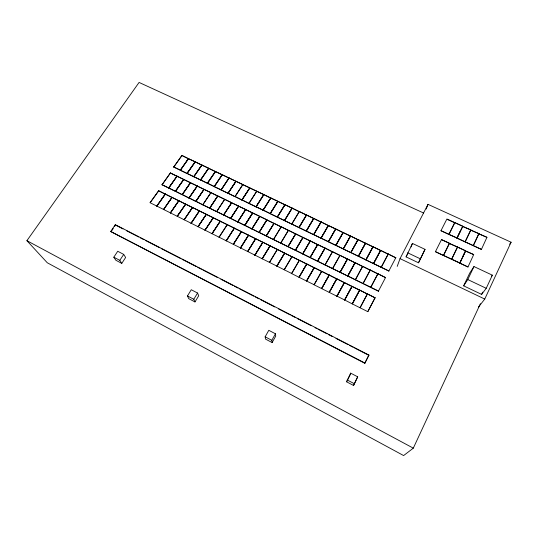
<?xml version="1.0" encoding="UTF-8"?>
<svg xmlns="http://www.w3.org/2000/svg" width="538" height="538" viewBox="0 0 538 538"><rect width="100%" height="100%" fill="white"/><g stroke="black" fill="none" stroke-linecap="round" stroke-linejoin="round"><path stroke-width="0.81" d="M266.303 236.014L273.405 239.504L266.303 236.014L274.091 223.331L281.145 226.875L274.091 223.445M266.814 219.793L259.827 216.397L266.814 219.793L258.993 232.423L251.959 228.852L258.993 232.423M266.942 219.975L273.963 223.384L266.942 219.975L259.114 232.483L266.182 235.953L274.091 223.331M269.424 262.369L277.292 249.383L270.157 245.853L262.241 258.778L270.157 245.853M269.551 262.43L277.42 249.444L284.589 253.095L277.42 249.444M270.15 213.519L263.156 210.143L270.15 213.64L277.81 201.279L270.856 197.957L263.035 210.197L256.081 206.841L263.815 194.595L270.735 198.024L263.815 194.595M270.271 213.694L277.299 217.09L270.271 213.694L277.931 201.34L284.918 204.675L277.299 217.09M270.029 245.792L262.927 242.282L270.029 245.792L262.114 258.717M263.156 210.257L270.856 197.957M273.533 239.565L280.668 243.075L273.533 239.565L281.28 226.821L288.368 230.385L281.28 226.821M277.81 201.279L270.856 198.085M277.42 217.15L284.481 220.56L277.42 217.15L285.046 204.736L292.06 208.092L284.481 220.56M276.767 266.041L284.595 252.988M277.292 249.383L270.157 245.967M280.796 243.136L287.964 246.66L280.796 243.136L288.496 230.331L295.618 233.909L288.496 230.331M285.046 204.736L292.053 208.213M284.602 220.62L291.697 224.05L284.602 220.62L292.188 208.152L299.229 211.636L292.188 208.152M284.716 253.163L291.919 256.72L284.716 253.163L276.888 266.209L284.716 253.055M284.145 269.726L291.926 256.613M284.272 269.794L292.053 256.68L299.289 260.365L292.053 256.68M288.092 246.72L295.295 250.264L288.092 246.72L295.752 233.855L302.907 237.446L295.745 233.969M291.825 224.111L298.953 227.554L291.825 224.111L299.363 211.575L306.452 214.965L298.953 227.554M158.636 190.748L165.267 194.131L158.636 190.748L150.095 202.718L291.562 273.432M295.423 250.325L303.049 237.399L310.244 240.896L302.665 253.889L295.423 250.325L303.049 237.399M299.363 211.575L306.438 215.086M299.074 227.614L306.243 231.078L299.074 227.614L306.579 215.025L313.701 218.428L306.243 231.078M299.431 260.318L306.694 264.024L299.007 277.265L291.683 273.6L299.431 260.318L306.694 264.024M299.007 277.265L306.707 263.916M306.579 215.025L313.688 218.542M302.665 253.889L310.244 240.896M302.793 253.949L310.07 257.527L302.793 253.949L310.372 240.957L317.595 244.582L310.372 240.957M306.364 231.138L313.567 234.615L306.364 231.138L313.829 218.489L320.964 222.026L313.829 218.489M306.835 263.983L314.138 267.702L306.835 263.983L299.135 277.326L306.492 281.011L314.286 267.662L321.623 271.401L314.286 267.662M306.492 281.011L314.152 267.594M310.204 257.588L317.514 261.186L310.204 257.588L317.736 244.534L325.013 248.065L317.514 261.186M328.301 225.402L320.924 238.173L313.694 234.676L321.112 221.965L328.288 225.516L321.112 221.965M320.924 238.173L313.708 234.561M314.266 267.769L306.626 281.071L314.037 284.669M321.051 238.233L328.429 225.462L335.658 228.919L328.321 241.744L321.051 238.233L328.429 225.462M317.649 261.246L324.999 264.857L317.649 261.246L325.14 248.132L332.43 251.791L325.14 248.132M321.771 271.36L329.142 275.113L321.583 288.556L314.152 284.837L321.771 271.36L329.142 275.113M328.321 241.744L335.658 228.919M328.456 241.804L335.759 245.335L328.456 241.804L335.786 228.98L343.029 232.564L335.786 228.98M325.127 264.925L332.518 268.556L325.127 264.925L332.578 251.744L339.902 255.422L332.578 251.744M321.583 288.556L329.162 275.012M329.29 275.079L336.694 278.852L329.189 292.356L321.717 288.617L329.29 275.079L336.694 278.852M335.887 245.402L343.177 232.51L350.48 235.994L343.231 248.946L335.887 245.402L343.177 232.51M332.645 268.617L340.07 272.268L332.645 268.617L340.05 255.375L347.434 258.96L340.07 272.268M329.189 292.356L336.721 278.745M340.05 255.375L347.407 259.067M343.231 248.946L350.48 235.994M336.849 278.812L344.293 282.605L336.849 278.812L329.323 292.423L336.835 296.176L344.313 282.504M343.358 249.013L350.742 252.578L343.358 249.013L350.608 236.054L357.911 239.672L350.608 236.054M340.204 272.336L347.669 276.001L340.204 272.336L347.568 259.027L354.959 262.739L347.568 259.027M344.448 282.564L336.963 296.243L344.448 282.564L351.926 286.377L344.421 282.672M365.443 243.142L358.288 256.222L350.87 252.638L358.073 239.625L365.416 243.257L358.073 239.625M362.572 266.317L355.302 279.753L347.797 276.068L355.114 262.692L362.538 266.424L355.114 262.692M336.99 296.142L344.542 299.922M344.676 299.989L352.081 286.344L359.626 290.069L352.235 303.876L344.676 299.989L352.081 286.344M358.288 256.222L350.897 252.53M358.416 256.283L365.578 243.21L372.982 246.747L365.874 259.888L358.416 256.283L365.578 243.21M355.302 279.753L347.824 275.96M355.43 279.814L362.968 283.519L355.43 279.814L362.706 266.377L370.164 270.123L362.706 266.377M352.235 303.876L359.626 290.069M365.874 259.888L372.982 246.747M366.001 259.948L373.493 263.566L366.001 259.948L373.116 246.808L380.561 250.365L373.493 263.566M359.761 290.137L367.306 293.977L359.761 290.137L352.37 303.943L359.996 307.756L367.34 293.882M373.116 246.808L380.527 250.479M363.103 283.587L370.682 287.312L363.103 283.587L370.332 270.083L377.824 273.849L370.332 270.083M346.6 381.812L350.662 373.137L357.689 376.815L353.56 385.477L346.6 381.812L350.05 375.06M373.628 263.633L381.153 267.272L373.628 263.633L380.696 250.432L388.14 254.111L380.696 250.432M350.251 374.421L350.662 373.137M367.474 293.943L375.06 297.81L367.797 311.657L360.13 307.823L367.474 293.943L375.06 297.81M370.816 287.379L378.429 291.119L370.816 287.379L377.992 273.808L385.524 277.588L377.992 273.808M381.287 267.332L388.853 270.991L381.287 267.332L388.308 254.071L395.786 257.769L388.308 254.071M367.797 311.657L375.094 297.709M353.56 385.477L357.689 376.815M397.212 266.391L400.037 258.63L428.006 204.359L511.1 242.214L484.751 299.067L478.517 307.003M364.804 363.278L368.933 355.06L115.28 224.662L110.7 231.508L364.804 363.278L368.933 355.06M406.076 256.882L412.444 243.438L425.027 249.356L418.503 262.793L406.076 256.882L407.535 254.037M411.086 246.935L412.444 243.438M426.183 209.033L428.006 204.359M418.503 262.793L425.027 249.356M478.954 233.667L473.359 245.671L481.423 249.397L486.937 237.319L478.874 233.822L486.937 237.319M465.693 250.856L459.889 263.169L467.979 266.976L473.702 254.575L465.612 251.004L473.702 254.575M470.885 229.975L465.202 241.898L473.218 245.604L478.82 233.606L470.797 230.129L478.82 233.606M481.611 294.407L486.231 288.301L492.344 275.167L473.978 266.559L469.714 273.122L463.642 285.846L481.611 294.407L482.667 292.134M423.547 212.994L139.08 82.435L26.9 240.681L47.277 262.766L403.621 455.565L413.305 448.154L480.421 303.674M459.741 263.102L465.552 250.789L457.589 247.083L451.691 259.323L459.741 263.102L460.817 260.822M462.606 257.023L465.114 251.697M462.848 226.296L457.085 238.146L465.061 241.838L470.743 229.908L462.767 226.451L470.743 229.908M463.642 285.846L467.784 279.558L473.978 266.559M440.972 230.701L448.867 234.353L440.972 230.701L446.903 219.006L454.718 222.577L448.867 234.353M449.519 243.331L443.541 255.496L451.55 259.255L457.448 247.016L449.445 243.485L457.448 247.016M456.944 238.085L462.707 226.236L454.852 222.645L449.008 234.413L456.944 238.085L460.494 230.775M435.43 251.683L443.399 255.429L435.43 251.683L441.496 239.605L449.378 243.27L443.399 255.429M441.496 239.605L449.378 243.27M449.008 234.413L457.018 237.93M454.852 222.645L462.707 226.236M443.541 255.496L451.631 259.108M457.085 238.146L465.061 241.838M388.853 270.991L395.827 257.662M378.429 291.119L385.564 277.487M457.589 247.083L465.552 250.789M381.153 267.272L388.174 254.003M370.682 287.312L377.864 273.741M373.527 263.465L380.561 250.365M362.968 283.519L370.198 270.022M465.202 241.898L473.218 245.604M344.515 300.016L351.953 286.277M347.669 276.001L354.986 262.631M347.797 276.068L355.087 262.8M459.889 263.169L467.979 266.976M272.127 342.578L275.718 336.115L275.449 333.789L268.798 330.305L265.147 336.808L265.543 339.108L272.127 342.578L271.811 340.312L275.449 333.789M350.742 252.578L357.945 239.565M340.097 272.161L347.434 258.96M350.87 252.638L358.046 239.74M473.359 245.671L481.423 249.397M332.518 268.556L339.922 255.315M335.759 245.335L343.049 232.45M324.999 264.857L332.45 251.683M314.017 284.77L321.637 271.293M317.534 261.078L325.013 248.065M310.09 257.42L317.608 244.474M310.07 257.527L317.736 244.534M313.694 234.676L321.092 222.086M291.549 273.539L299.303 260.257M313.567 234.615L320.984 221.905M306.25 230.957L313.701 218.428M295.295 250.264L302.921 237.339M298.96 227.439L306.452 214.965M287.971 246.552L295.631 233.795M287.964 246.66L295.752 233.855M194.978 301.939L198.71 295.772L197.567 293.042L191.266 289.74L187.473 295.947L188.73 298.644L194.978 301.939L193.794 299.269L187.473 295.947M193.794 299.269L197.567 293.042M291.697 224.05L299.242 211.521M280.668 243.075L288.375 230.271M284.488 220.446L292.06 208.092M273.405 239.504L281.152 226.76M266.182 235.953L273.97 223.27M262.806 242.221L254.851 255.187L262.806 242.221L255.738 238.731L247.736 251.528M262.927 242.282L254.972 255.146M277.299 216.975L284.918 204.675M270.15 213.64L277.931 201.34M259.114 232.483L266.942 219.854M255.611 238.67L247.621 251.576L255.611 238.67L248.583 235.193L240.547 248.038L248.583 235.193M263.035 210.197L270.735 197.903M251.838 228.906L259.699 216.337L252.746 212.961L244.837 225.355L251.838 228.906L259.827 216.397M251.959 228.966L259.827 216.518M241.454 231.676L233.378 244.346L241.454 231.676L248.455 235.133L240.412 247.863M244.716 225.409L252.625 212.9L245.698 209.538L237.749 221.871L244.716 225.409L252.625 212.9M244.844 225.469L252.746 212.961M226.135 240.836L234.373 228.173L241.333 231.616L233.25 244.286M255.96 206.78L263.694 194.541L256.808 191.252L249.033 203.438L255.96 206.78L249.033 203.438M256.081 206.841L263.815 194.722M248.912 203.377L242.019 199.928L248.912 203.377L256.687 191.192L249.834 187.917L241.905 199.988L235.039 196.552L241.905 199.988M237.635 221.925L230.694 218.401L237.635 221.925L245.577 209.477L238.684 206.128L230.587 218.462L223.674 214.958L230.587 218.462M237.756 221.986L245.698 209.538M219.154 237.238L227.318 224.689L234.245 228.112L226.263 240.896L234.373 228.173M241.892 199.867L249.713 187.863L235.987 181.299L242.773 184.547L234.924 196.619L221.192 189.981L227.984 193.263L235.866 181.245L229.114 178.017L221.192 189.981M242.026 200.049L249.834 187.917M230.573 218.341L238.563 206.067L231.703 202.739L223.566 215.012L209.759 208.226L216.585 211.582L224.635 199.302L217.843 196.007L209.759 208.226M230.708 218.522L238.684 206.128M212.1 233.707L220.298 221.219L227.197 224.628L219.033 237.177M121.783 263.378L125.636 257.48L123.713 254.4L117.728 251.266L113.814 257.198L115.852 260.251L121.783 263.378L119.806 260.352L113.814 257.198M119.806 260.352L123.713 254.4M223.687 215.072L231.703 202.739M211.992 233.761L220.176 221.158L213.317 217.769L204.971 230.251L213.196 217.708L206.363 214.332L197.984 226.76L206.242 214.272L199.45 210.916L191.151 223.344L199.45 210.916M220.298 221.219L211.979 233.647M235.045 196.673L242.894 184.601M223.566 215.012L231.582 202.678L224.756 199.363L216.706 211.642M235.987 181.299L228.092 193.196L234.924 196.619M228.099 193.324L235.994 181.427M213.317 217.769L205.072 230.197M206.363 214.332L198.085 226.706M111.87 230.546L113.242 228.495M114.614 226.451L115.529 225.079L115.28 224.662M221.071 189.921L228.993 177.964L222.268 174.749L214.312 186.659L221.071 189.921L228.993 177.964M209.638 208.166L217.729 195.946L210.963 192.665L202.839 204.83L209.638 208.166L217.729 195.946M202.725 204.77L195.94 201.326L202.725 204.77L210.849 192.604L204.117 189.336L195.839 201.387L189.087 197.957L195.839 201.387M184.211 219.766L192.564 207.513L199.329 210.856L191.01 223.169M214.178 186.478L207.453 183.223L214.191 186.599L222.154 174.695L215.462 171.494L207.352 183.297L193.855 176.659M214.191 186.599L222.167 174.823L208.683 168.26L200.539 180.001L187.103 173.397M207.352 183.297L215.341 171.44M207.466 183.35L215.476 171.622M195.819 201.266L204.003 189.275L197.305 186.027L188.993 198.024L182.268 194.608L188.993 198.024M195.96 201.447L204.003 189.275M185.597 204.07L177.204 216.263L185.711 204.131L192.443 207.453L184.11 219.827L192.469 207.574L178.892 200.761L170.465 212.9M189.114 198.078L197.305 186.027M185.738 204.245L177.318 216.323M200.519 179.874L208.562 168.199L201.938 165.038L193.754 176.726L180.412 170.277L187.009 173.465L195.22 161.83L201.837 165.112L195.22 161.83M200.654 180.062L208.683 168.26M188.966 197.897L197.184 185.966L190.526 182.732L182.174 194.669L175.482 191.272L182.174 194.669M193.734 176.599L201.817 164.978M193.875 176.78L201.938 165.038M182.153 194.548L190.405 182.671L183.774 179.45L175.395 191.34L168.73 187.95L175.395 191.34M182.295 194.729L190.526 182.732M178.777 200.701L170.378 212.954L178.777 200.701L172.106 197.406L163.646 209.49M171.992 197.345L163.559 209.544L171.992 197.345L165.354 194.07L156.773 206.155L165.24 194.01M186.989 173.337L195.106 161.77L188.535 158.636L180.291 170.223L173.727 167.049L181.884 155.455L188.448 158.71L181.884 155.455M187.123 173.525L195.24 161.958M175.368 191.212L183.653 179.396L177.056 176.188L168.643 188.018L162.039 184.776L170.371 172.94L176.968 176.256L170.371 172.94M175.509 191.394L183.774 179.45M180.291 170.223L188.421 158.582M180.412 170.277L188.535 158.636M168.643 188.018L176.941 176.128M168.757 188.078L177.056 176.188M165.354 194.07L156.854 206.094M158.67 190.869L150.095 202.718M173.727 167.049L181.911 155.59M162.039 184.776L170.398 173.068M509.634 244.239L511.1 242.214M491.396 276.438L492.344 275.167M447.535 219.484L453.931 222.409M451.772 259.175L459.829 262.954M467.784 279.558L486.231 288.301M407.643 252.793L420.265 258.785M400.037 258.63L484.751 299.067M188.562 158.764L195.106 161.77M201.958 165.166L208.562 168.199M208.697 168.387L215.355 171.568M229.006 178.085L222.154 174.695M242.9 184.729L249.713 187.863M249.84 188.044L256.687 191.192M277.931 201.461L284.911 204.796M328.409 225.577L335.638 229.033M343.157 232.624L350.453 236.108M365.544 243.317L372.948 246.861M173.7 166.921L180.27 170.095M200.634 179.934L207.332 183.169M221.057 189.8L214.312 186.659M256.075 206.72L263.035 210.082M321.072 238.119L328.341 241.636M335.907 245.288L343.257 248.838M358.449 256.175L365.901 259.78M177.083 176.316L183.653 179.396M183.794 179.578L190.405 182.671M190.546 182.853L197.184 185.966M197.325 186.148L204.016 189.403M204.137 189.457L210.849 192.604M217.742 196.067L210.963 192.665M231.717 202.86L238.563 206.067M238.69 206.249L245.577 209.477M245.705 209.652L252.625 213.021M252.746 213.075L259.699 216.337M303.035 237.514L310.231 241.011M317.723 244.649L324.992 248.179M162.005 184.648L168.609 187.896M209.618 208.045L202.839 204.83M216.693 211.521L223.552 214.897M237.749 221.871L244.709 225.294M244.837 225.355L251.831 228.791M259.114 232.369L266.182 235.839M295.436 250.217L302.679 253.775M165.388 194.191L172.019 197.466M178.804 200.822L172.106 197.406M185.617 204.191L178.892 200.761M199.47 211.03L206.242 214.272M206.384 214.454L213.196 217.708M213.33 217.883L220.176 221.158M220.311 221.333L227.197 224.628M234.38 228.287L241.333 231.616M241.468 231.791L248.455 235.133M248.583 235.308L255.617 238.778M262.806 242.335L255.738 238.731M352.054 286.445L359.599 290.17M116.275 225.462L123 228.926M126.739 230.842L138.69 236.989M140.189 237.762L143.922 239.679M145.415 240.446L159.611 247.749M161.111 248.516L180.533 258.509M182.032 259.276L196.229 266.572M197.722 267.339L201.461 269.262M202.954 270.029L217.15 277.332M220.883 279.249L232.84 285.402M234.333 286.169L238.072 288.086M239.565 288.859L253.761 296.156M255.254 296.922L258.993 298.846M260.486 299.612L274.683 306.916M278.422 308.832L290.372 314.986M291.872 315.752L295.604 317.669M297.097 318.442L311.294 325.739M315.033 327.662L316.526 328.429M318.019 329.195L326.99 333.809M328.483 334.575L332.215 336.499M335.954 338.415L347.911 344.562M349.404 345.335L353.136 347.252M354.636 348.025L368.833 355.322M110.7 231.508L364.899 363.022M265.147 336.808L271.811 340.312M347.178 379.956L354.219 383.661M26.9 240.681L413.305 448.154M192.443 207.453L199.329 210.856M217.843 196.007L224.635 199.302M224.756 199.363L231.582 202.678M227.318 224.689L234.245 228.112M229.114 178.017L235.866 181.245M256.808 191.252L263.694 194.541"/></g></svg>
